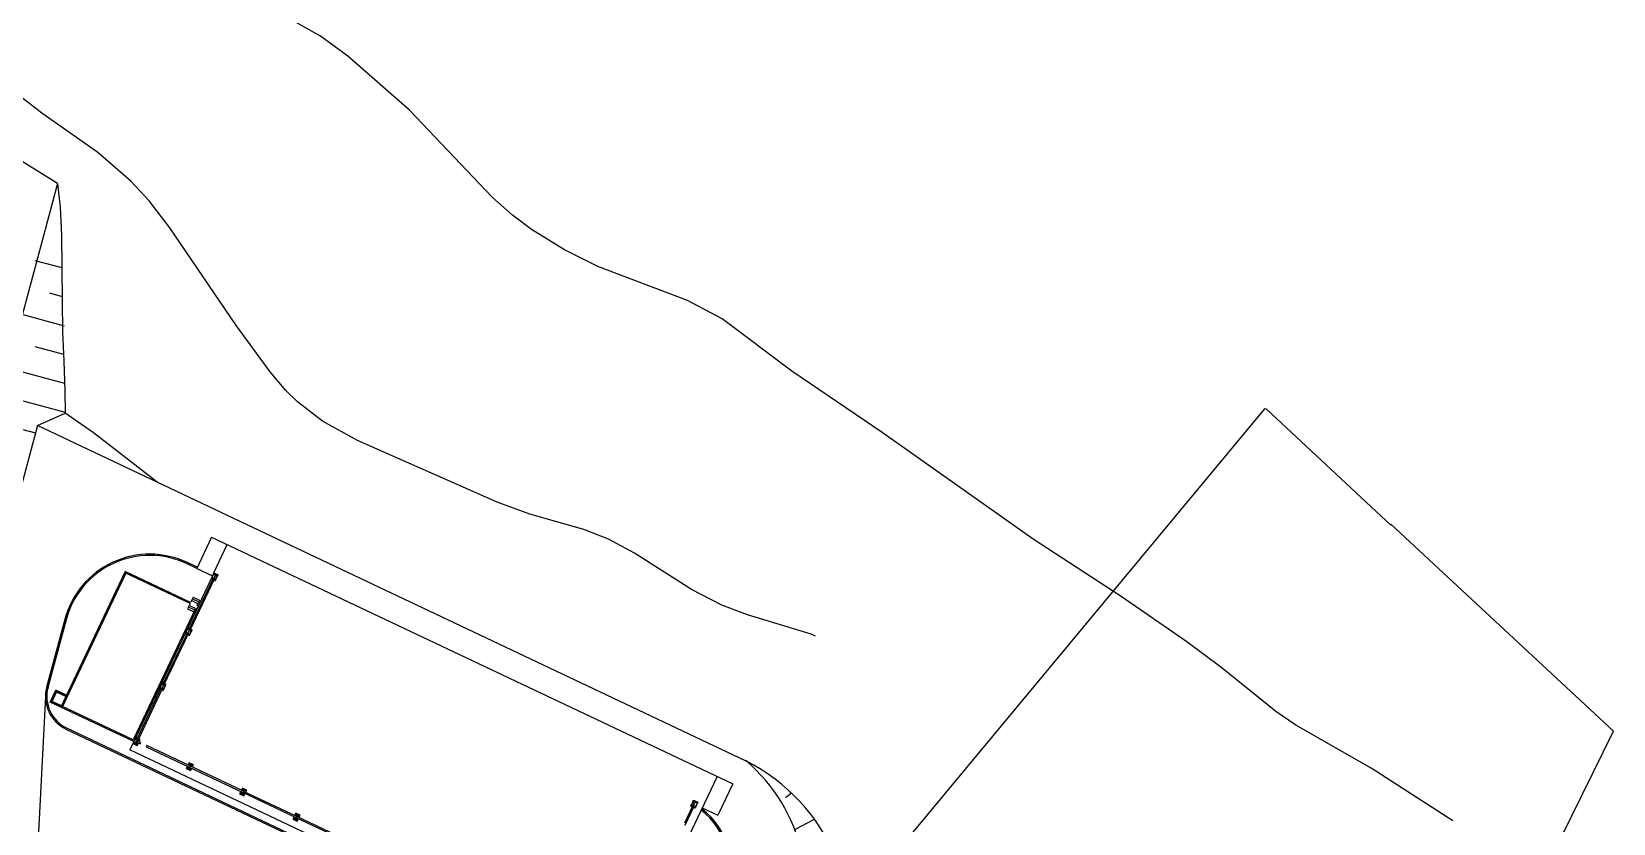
# Model space of a CAD drawing. Header units: millimetres. Extents: x 0 to 42050, y 0 to 29700.
# Drawn here: x 38077 to 39588, y 26477 to 27233 of the extents above; entities that cross this region are included whole.
import ezdxf

# ---------------------------------------------------------------- set-up
doc = ezdxf.new("R2010")
doc.units = ezdxf.units.MM
doc.header["$LTSCALE"] = 50
doc.layers.add('CHAVE', color=8, linetype='Continuous', transparency=0.4)

# ---------------------------------------------------------------- blocks, each defined once
blk = doc.blocks.new('A$C348914f2')
at = {"layer": 'CHAVE'}
for p, q in [((-3448, -2111.9), (-3679.2, -2975)), ((-3469.4, -2185.4), (-3443.7, -2192.3)), ((-3455.7, -2216.5), (-3443.3, -2219.8)), ((-3483.1, -2236.6), (-3441.5, -2247.8)), ((-3469.4, -2267.7), (-3442.2, -2275)), ((-3496.8, -2287.8), (-3441.1, -2302.8)), ((-3483.1, -2319), (-3440.7, -2330.3)), ((-3510.5, -2339.1), (-3468.9, -2350.2)), ((-3467, -2343.1), (-3440.7, -2331.4)), ((-2295.3, -2327.1), (-2664.1, -2771.3)), ((-2293.5, -2327.7), (-2295.3, -2327.1)), ((-2174.6, -2438.5), (-2293.5, -2327.7)), ((-3467, -2343.1), (-3591.9, -2809.1)), ((-2790.2, -2663.7), (-3467, -2343.1)), ((-1962.1, -2635.3), (-2174.6, -2437.4)), ((-3300.8, -2449.7), (-3315, -2479.7)), ((-3300.8, -2449.7), (-2803, -2685.5)), ((-3298.7, -2484), (-3285.8, -2456.8)), ((-3315, -2479.7), (-3324.2, -2475.3)), ((-3314.4, -2478.5), (-3323.6, -2474.2)), ((-3383.3, -2482.6), (-3444.7, -2612.2)), ((-3382.7, -2484.3), (-3443, -2611.6)), ((-3320.8, -2512.2), (-3383.3, -2482.6)), ((-3321.3, -2513.3), (-3382.7, -2484.3)), ((-3301.3, -2489.6), (-3378.8, -2653)), ((-3299.4, -2489.3), (-3322.5, -2538)), ((-3298.3, -2489.9), (-3321.3, -2538.5)), ((-3315, -2479.7), (-3300, -2486.8)), ((-3300.8, -2489.4), (-3301.3, -2489.6)), ((-3300.6, -2486.5), (-3301.1, -2486.2)), ((-3299.9, -2489), (-3300, -2489.1)), ((-3297.7, -2490.1), (-3300, -2489.1)), ((-3297.7, -2490), (-3299.9, -2489)), ((-3297.2, -2486), (-3298.8, -2489.5)), ((-3298.7, -2484), (-3294.6, -2485.9)), ((-3298.5, -2484.5), (-3298.7, -2484)), ((-3297.1, -2486), (-3298.7, -2489.5)), ((-3298.2, -2485.3), (-3298.2, -2485.4)), ((-3295.9, -2486.4), (-3298.2, -2485.3)), ((-3296, -2486.5), (-3298.2, -2485.4)), ((-3297.7, -2490), (-3297.7, -2490.1)), ((-3297.2, -2491.5), (-3297.4, -2491)), ((-3295.9, -2486.4), (-3296, -2486.5)), ((-3295.1, -2486.1), (-3294.6, -2485.9)), ((-3318.4, -2507.3), (-3320.8, -2512.2)), ((-3318.4, -2507.3), (-3312.4, -2510.1)), ((-3316.1, -2517.9), (-3375.6, -2643.5)), ((-3321.3, -2513.3), (-3323.7, -2518.3)), ((-3323.7, -2518.3), (-3317.7, -2521.2)), ((-3316.9, -2519.5), (-3322.9, -2516.7)), ((-3316.1, -2517.9), (-3322.1, -2515)), ((-3314, -2513.4), (-3320, -2510.5)), ((-3313.2, -2511.7), (-3319.2, -2508.9)), ((-3312.4, -2510.1), (-3314.8, -2515.1)), ((-3313.7, -2515.6), (-3314.8, -2515.1)), ((-3440.9, -2528.4), (-3458.3, -2593.2)), ((-3439.7, -2528.7), (-3457.1, -2593.6)), ((-3323.3, -2536.9), (-3323.5, -2536.4)), ((-3324.2, -2541.8), (-3347.3, -2590.4)), ((-3323.1, -2542.3), (-3346.2, -2591)), ((-3325.6, -2541.8), (-3326.2, -2542)), ((-3324.7, -2541.4), (-3324.8, -2541.5)), ((-3322.5, -2542.6), (-3324.8, -2541.5)), ((-3322.5, -2542.4), (-3324.7, -2541.4)), ((-3322, -2538.4), (-3323.7, -2541.9)), ((-3321.9, -2538.4), (-3323.6, -2541.9)), ((-3323, -2537.8), (-3323.1, -2537.9)), ((-3320.8, -2538.9), (-3323.1, -2537.9)), ((-3320.8, -2538.8), (-3323, -2537.8)), ((-3322.5, -2542.4), (-3322.5, -2542.6)), ((-3322, -2543.9), (-3322.2, -2543.4)), ((-3320.8, -2538.8), (-3320.8, -2538.9)), ((-3319.9, -2538.5), (-3319.4, -2538.3)), ((-3454.8, -2607.4), (-3449.5, -2596.1)), ((-3454, -2607.1), (-3449.2, -2596.9)), ((-3453.1, -2606.8), (-3448.9, -2597.8)), ((-3439.3, -2600.9), (-3449.5, -2596.1)), ((-3439.6, -2601.5), (-3449.2, -2596.9)), ((-3439.9, -2602), (-3448.9, -2597.8)), ((-3349.1, -2594.2), (-3372.1, -2642.9)), ((-3347.9, -2594.7), (-3371, -2643.4)), ((-3350.4, -2594.2), (-3351, -2594.4)), ((-3347.3, -2594.9), (-3349.6, -2593.8)), ((-3349.6, -2593.8), (-3349.6, -2593.9)), ((-3347.4, -2595), (-3349.6, -2593.9)), ((-3346.8, -2590.8), (-3348.5, -2594.3)), ((-3346.7, -2590.8), (-3348.4, -2594.4)), ((-3348.1, -2589.3), (-3348.3, -2588.8)), ((-3347.8, -2590.2), (-3347.9, -2590.3)), ((-3345.6, -2591.3), (-3347.9, -2590.3)), ((-3345.6, -2591.2), (-3347.8, -2590.2)), ((-3347.3, -2594.9), (-3347.4, -2595)), ((-3346.9, -2596.4), (-3347.1, -2595.8)), ((-3345.6, -2591.2), (-3345.6, -2591.3)), ((-3344.8, -2590.9), (-3344.2, -2590.7)), ((-3468.1, -2773.8), (-3458.9, -2602.1)), ((-3444.7, -2612.2), (-3454.8, -2607.4)), ((-3444.4, -2611.6), (-3454, -2607.1)), ((-3444.1, -2611), (-3453.1, -2606.8)), ((-3375, -2645.1), (-3444.7, -2612.2)), ((-3375.6, -2643.5), (-3443, -2611.6)), ((-3439.8, -2633.2), (-2925.9, -2876.6)), ((-3439.2, -2632.1), (-2925.4, -2875.5)), ((-3373.2, -2641.2), (-3375.8, -2646.8)), ((-3373, -2641.8), (-3375.3, -2646.6)), ((-3371.7, -2643.2), (-3373.3, -2646.7)), ((-3371.7, -2641.9), (-3373.2, -2641.2)), ((-3373, -2641.8), (-3373.2, -2641.2)), ((-3371.5, -2643.3), (-3373.2, -2646.8)), ((-3371.8, -2642.3), (-3373, -2641.8)), ((-3370.4, -2643.7), (-3372.7, -2642.6)), ((-3372.7, -2642.6), (-3372.7, -2642.7)), ((-3370.5, -2643.8), (-3372.7, -2642.7)), ((-3369.6, -2643.4), (-3369, -2643.2)), ((-2174.6, -3068.1), (-1962.1, -2635.3)), ((-2910.9, -2874.6), (-3378.8, -2653)), ((-3375.3, -2646.6), (-3375.8, -2646.8)), ((-3375.8, -2646.8), (-3371.7, -2648.8)), ((-3375.3, -2646.6), (-3371.9, -2648.2)), ((-3372.1, -2647.3), (-3374.4, -2646.2)), ((-3374.4, -2646.2), (-3374.4, -2646.3)), ((-3372.2, -2647.4), (-3374.4, -2646.3)), ((-3372.6, -2645.6), (-3369.1, -2647.2)), ((-3372.1, -2647.3), (-3372.2, -2647.4)), ((-3368.6, -2646.1), (-3372.1, -2644.5)), ((-3371.7, -2648.8), (-3371.9, -2648.2)), ((-3370.4, -2643.7), (-3370.5, -2643.8)), ((-3368.6, -2646.1), (-3369.1, -2647.2)), ((-3368.9, -2647.4), (-3369.1, -2647.2)), ((-3362.6, -2649), (-3363.2, -2650.1)), ((-3363.2, -2650.1), (-3270.9, -2693.8)), ((-3270.4, -2692.6), (-3362.6, -2649)), ((-3324.4, -2670.7), (-3324.9, -2670.9)), ((-3323.5, -2670.3), (-3323.5, -2670.5)), ((-3321.2, -2671.4), (-3323.5, -2670.3)), ((-3321.3, -2671.5), (-3323.5, -2670.5)), ((-3320.7, -2667.3), (-3322.4, -2670.8)), ((-3320.6, -2667.4), (-3322.3, -2670.9)), ((-3322, -2665.9), (-3322.2, -2665.3)), ((-3321.8, -2666.7), (-3321.8, -2666.8)), ((-3319.5, -2667.8), (-3321.8, -2666.7)), ((-3319.6, -2667.9), (-3321.8, -2666.8)), ((-3321.2, -2671.4), (-3321.3, -2671.5)), ((-3320.8, -2672.9), (-3321, -2672.3)), ((-3319.5, -2667.8), (-3319.6, -2667.9)), ((-3318.7, -2667.5), (-3318.1, -2667.3)), ((-2818, -2678.4), (-2910.9, -2874.6)), ((-2803, -2685.5), (-2817.2, -2715.5)), ((-3273.4, -2694.9), (-3274, -2695.1)), ((-3272.6, -2694.5), (-3272.6, -2694.6)), ((-3270.3, -2695.5), (-3272.6, -2694.5)), ((-3270.4, -2695.6), (-3272.6, -2694.6)), ((-3269.8, -2691.4), (-3271.5, -2695)), ((-3269.7, -2691.5), (-3271.4, -2695)), ((-3271.1, -2690), (-3271.3, -2689.5)), ((-3270.8, -2690.8), (-3270.9, -2690.9)), ((-3268.6, -2692), (-3270.9, -2690.9)), ((-3268.6, -2691.9), (-3270.8, -2690.8)), ((-3220, -2717.9), (-3270.8, -2693.8)), ((-3270.3, -2695.5), (-3270.4, -2695.6)), ((-3219.5, -2716.8), (-3270.3, -2692.7)), ((-3269.9, -2697), (-3270.1, -2696.5)), ((-3268.6, -2691.9), (-3268.6, -2692)), ((-3267.8, -2691.6), (-3267.2, -2691.4)), ((-2841.4, -2704.7), (-2840.9, -2703.6)), ((-2840.9, -2703.6), (-2839.4, -2704.2)), ((-2840.5, -2706.6), (-2838.9, -2703)), ((-2840.5, -2706.6), (-2838.9, -2703)), ((-2840.2, -2701.6), (-2840.4, -2701)), ((-2840.2, -2701.6), (-2840.4, -2701)), ((-2840.4, -2706.6), (-2838.8, -2703.1)), ((-2840.4, -2706.6), (-2838.8, -2703.1)), ((-2839.9, -2702.5), (-2839.9, -2702.4)), ((-2837.6, -2703.5), (-2839.9, -2702.4)), ((-2839.9, -2702.5), (-2839.9, -2702.4)), ((-2837.6, -2703.5), (-2839.9, -2702.4)), ((-2837.7, -2703.6), (-2839.9, -2702.5)), ((-2837.7, -2703.6), (-2839.9, -2702.5)), ((-2837.7, -2703.6), (-2837.6, -2703.5)), ((-2837.7, -2703.6), (-2837.6, -2703.5)), ((-2836.3, -2703), (-2836.8, -2703.2)), ((-2836.3, -2703), (-2836.8, -2703.2)), ((-2752.8, -2698.7), (-2747, -2694.2)), ((-3221.6, -2718.6), (-3221.7, -2718.7)), ((-3219.4, -2719.8), (-3221.7, -2718.7)), ((-3219.4, -2719.6), (-3221.6, -2718.6)), ((-3218.9, -2715.6), (-3220.6, -2719.1)), ((-3218.8, -2715.6), (-3220.5, -2719.1)), ((-3220.2, -2714.1), (-3220.4, -2713.6)), ((-3219.9, -2715), (-3220, -2715.1)), ((-3217.7, -2716.1), (-3220, -2715.1)), ((-3217.7, -2716), (-3219.9, -2715)), ((-3169.1, -2742), (-3219.9, -2717.9)), ((-3168.5, -2740.9), (-3219.4, -2716.8)), ((-3217.7, -2716), (-3217.7, -2716.1)), ((-3216.8, -2715.7), (-3216.3, -2715.5)), ((-2848.8, -2722.7), (-2841.1, -2706.4)), ((-2848.6, -2725.1), (-2840, -2707)), ((-2842.5, -2706.5), (-2843, -2706.7)), ((-2842.5, -2706.5), (-2843, -2706.7)), ((-2841.7, -2706.2), (-2841.6, -2706.1)), ((-2841.7, -2706.2), (-2841.6, -2706.1)), ((-2839.4, -2707.2), (-2841.7, -2706.2)), ((-2839.4, -2707.2), (-2841.7, -2706.2)), ((-2839.4, -2707.1), (-2841.6, -2706.1)), ((-2839.4, -2707.1), (-2841.6, -2706.1)), ((-2839.4, -2707.2), (-2839.4, -2707.1)), ((-2839.4, -2707.2), (-2839.4, -2707.1)), ((-2839.1, -2708.1), (-2838.9, -2708.6)), ((-2839.1, -2708.1), (-2838.9, -2708.6)), ((-2832.2, -2708.4), (-2817.2, -2715.5)), ((-3222.5, -2719), (-3223.1, -2719.2)), ((-3219.4, -2719.6), (-3219.4, -2719.8)), ((-3218.9, -2721.1), (-3219.1, -2720.6)), ((-2743.9, -2729.2), (-2725, -2719.4))]:
    blk.add_line(p, q, dxfattribs=at)
at = {"layer": 'CHAVE', "flags": 128}
for points in [[(-2724, -2544.3), (-2728.3, -2542.5), (-2789.1, -2524), (-2813.4, -2514.7), (-2842.5, -2499.7), (-2896.9, -2465.2), (-2921.7, -2451.8), (-2945.2, -2442.5), (-2997, -2427.8), (-3028.1, -2416.5), (-3161.3, -2357.4), (-3194.9, -2338.9), (-3218.8, -2320.4), (-3229.8, -2309.7), (-3244.9, -2292), (-3276.9, -2248.1), (-3340.6, -2154.3), (-3360.5, -2128.6), (-3377.9, -2109.6), (-3409.3, -2082.5), (-3462.8, -2044.7), (-3484.1, -2028.1)], [(-2115.3, -2720.7), (-2193.4, -2670.5), (-2265.4, -2629.4), (-2284.4, -2616.3), (-2335.7, -2574.9), (-2369.3, -2549.9), (-2432.1, -2506.4), (-2516.2, -2451.6), (-2660.3, -2349.8), (-2746.8, -2291.4), (-2813.3, -2241.2), (-2846.4, -2223.7), (-2931.9, -2191.2), (-2963.8, -2175.2), (-2995.1, -2155.9), (-3013.3, -2142.2), (-3032.4, -2125.4), (-3111.7, -2042), (-3170.5, -1990.3), (-3196.7, -1971.3), (-3277.4, -1925.6)], [(-3448, -2111.9), (-3496, -2082), (-3525.4, -2060), (-3596.8, -1993.5), (-3617.7, -1976.2), (-3644, -1961.4), (-3657.5, -1957), (-3671.1, -1955), (-3692.4, -1954.2), (-3758.9, -1957.4), (-3781.7, -1955.6), (-3805.1, -1951.6), (-3825.2, -1946.3), (-3847.8, -1938.3), (-3894.6, -1916.3), (-3971.1, -1872.6), (-4059.2, -1826.7), (-4074.3, -1817.4)], [(-3448, -2111.9), (-3445.5, -2134.7), (-3444, -2161.3), (-3443.7, -2192.2), (-3443.3, -2224.3), (-3443.1, -2253.7)], [(-3443.1, -2253.7), (-3441.9, -2281.6), (-3440.9, -2309.6), (-3440.7, -2331.4)], [(-3352.6, -2397.3), (-3382.6, -2373.9), (-3413.5, -2350.1), (-3440.7, -2331.4)], [(-3298.7, -2484), (-3301.3, -2489.6), (-3299.8, -2490.3)], [(-3298.5, -2484.5), (-3300.8, -2489.4), (-3299.7, -2489.9)], [(-3298.7, -2490.8), (-3297.2, -2491.5), (-3294.6, -2485.9)], [(-3298.5, -2484.5), (-3295.1, -2486.1)], [(-3298.5, -2490.4), (-3297.4, -2491), (-3295.1, -2486.1)], [(-3322, -2537.1), (-3323.5, -2536.4), (-3326.2, -2542), (-3324.7, -2542.7)], [(-3322.2, -2537.5), (-3323.3, -2536.9), (-3325.6, -2541.8), (-3324.5, -2542.3)], [(-3323.5, -2543.2), (-3322, -2543.9), (-3319.4, -2538.3), (-3320.9, -2537.6)], [(-3323.4, -2542.9), (-3322.2, -2543.4), (-3319.9, -2538.5), (-3321.1, -2538)], [(-3346.8, -2589.5), (-3348.3, -2588.8), (-3351, -2594.4), (-3349.5, -2595.1)], [(-3347, -2589.9), (-3348.1, -2589.3), (-3350.4, -2594.2), (-3349.3, -2594.7)], [(-3348.4, -2595.6), (-3346.9, -2596.4), (-3344.2, -2590.7), (-3345.7, -2590)], [(-3348.2, -2595.3), (-3347.1, -2595.8), (-3344.8, -2590.9), (-3345.9, -2590.4)], [(-3370.5, -2645.2), (-3369.6, -2643.4), (-3370.7, -2642.8)], [(-3370.1, -2645.4), (-3369, -2643.2), (-3370.5, -2642.5)], [(-3371.9, -2648.2), (-3371, -2646.4)], [(-3371.7, -2648.8), (-3370.6, -2646.5)], [(-3323.8, -2668.7), (-3324.9, -2670.9), (-3320.8, -2672.9), (-3319.7, -2670.7)], [(-3323.5, -2668.9), (-3324.4, -2670.7), (-3321, -2672.3), (-3320.1, -2670.5)], [(-3319.2, -2669.5), (-3318.1, -2667.3), (-3322.2, -2665.3), (-3323.3, -2667.6)], [(-3319.6, -2669.4), (-3318.7, -2667.5), (-3322, -2665.9), (-3322.9, -2667.8)], [(-3272.9, -2692.8), (-3274, -2695.1), (-3269.9, -2697), (-3268.8, -2694.8)], [(-3272.5, -2693), (-3273.4, -2694.9), (-3270.1, -2696.5), (-3269.2, -2694.6)], [(-3268.3, -2693.6), (-3267.2, -2691.4), (-3271.3, -2689.5), (-3272.4, -2691.7)], [(-3268.6, -2693.5), (-3267.8, -2691.6), (-3271.1, -2690), (-3272, -2691.9)], [(-2841.5, -2703.3), (-2840.4, -2701), (-2836.3, -2703), (-2837.3, -2705.2)], [(-2841.5, -2703.3), (-2840.4, -2701), (-2836.3, -2703), (-2838.9, -2708.6), (-2840.4, -2707.9)], [(-2841.1, -2703.5), (-2840.2, -2701.6), (-2836.8, -2703.2), (-2837.7, -2705.1)], [(-2841.1, -2703.5), (-2840.2, -2701.6), (-2836.8, -2703.2), (-2839.1, -2708.1), (-2840.3, -2707.5)], [(-3222, -2716.9), (-3223.1, -2719.2), (-3218.9, -2721.1), (-3217.9, -2718.9)], [(-3221.6, -2717.1), (-3222.5, -2719), (-3219.1, -2720.6), (-3218.3, -2718.7)], [(-3217.4, -2717.8), (-3216.3, -2715.5), (-3220.4, -2713.6), (-3221.5, -2715.8)], [(-3217.7, -2717.6), (-3216.8, -2715.7), (-3220.2, -2714.1), (-3221.1, -2716)], [(-2841.6, -2707.4), (-2843, -2706.7), (-2842, -2704.4)], [(-2841.6, -2707.4), (-2843, -2706.7), (-2842, -2704.4)], [(-2841.4, -2707), (-2842.5, -2706.5), (-2841.6, -2704.6)], [(-2841.4, -2707), (-2842.5, -2706.5), (-2841.6, -2704.6)], [(-2837.9, -2706.4), (-2838.9, -2708.6), (-2840.4, -2707.9)], [(-2838.2, -2706.2), (-2839.1, -2708.1), (-2840.3, -2707.5)]]:
    blk.add_lwpolyline(points, dxfattribs=at)
at = {"layer": 'CHAVE'}
for centre, radius, start, end in [((-3359.7, -2550.2), 84.1, 64.6526, 164.9999), ((-3359.7, -2550.2), 82.9, 64.6526, 164.9999), ((-3425, -2602.1), 34.4, 164.9999, 244.6526), ((-3425, -2602.1), 33.1, 164.9999, 244.6526), ((-2891.4, -2784.3), 157.4, 334.6522, 50.2083), ((-2873, -2826.7), 182.8, 343.4399, 63.0981), ((-2872, -2762.8), 65, 334.6525, 53.6041), ((-2872, -2762.8), 66.3, 334.6525, 53.6041)]:
    blk.add_arc(centre, radius, start, end, dxfattribs=at)

msp = doc.modelspace()

# ---------------------------------------------------------------- block references
msp.add_blockref('A$C348914f2', (41550, 29200))

doc.saveas('drawing.dxf')
